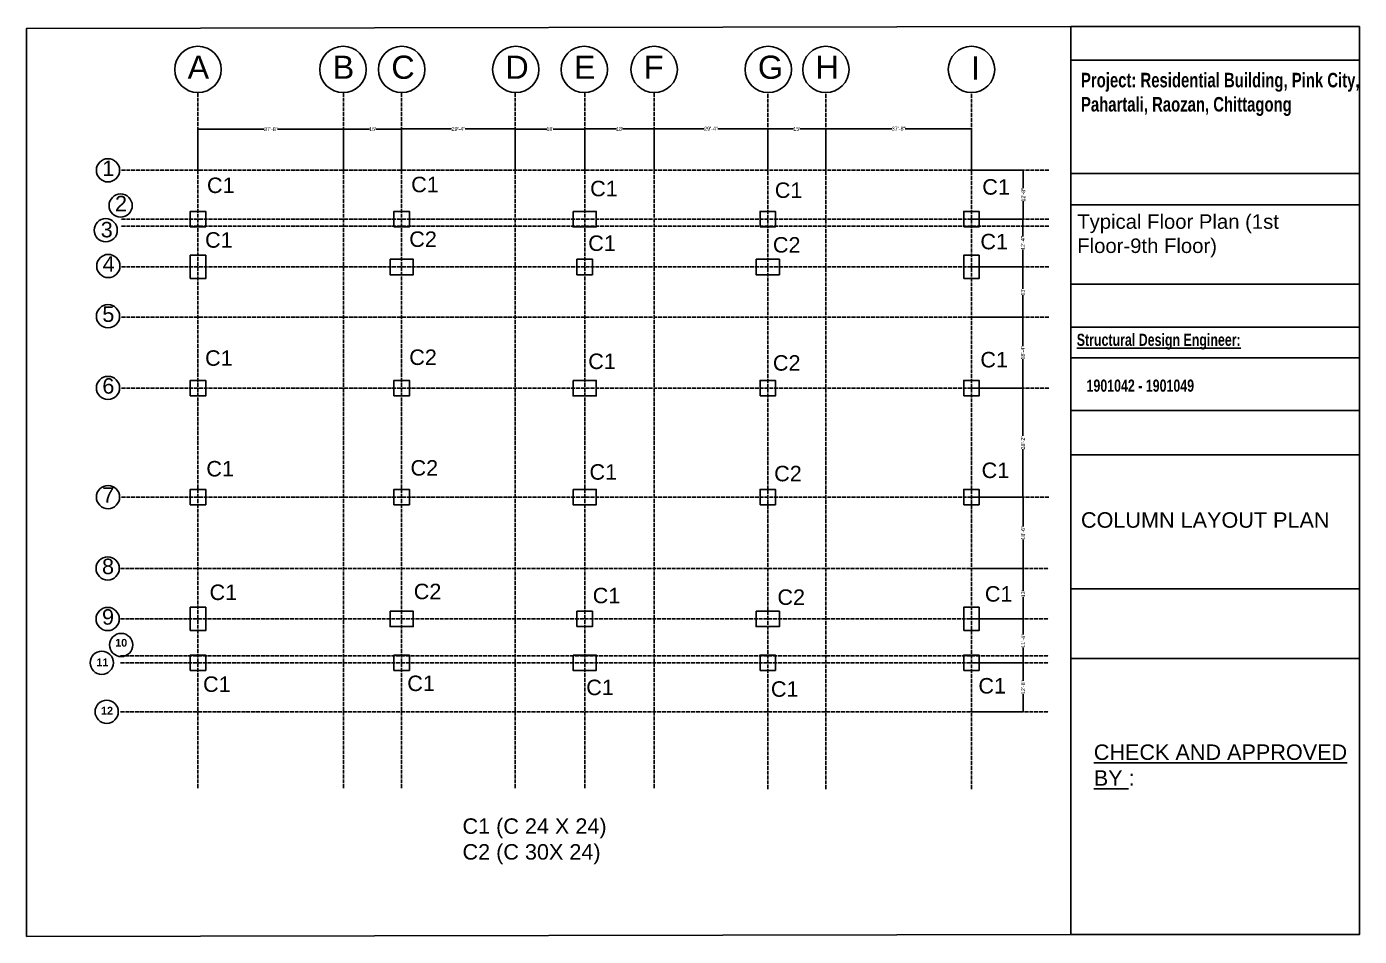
# Model space of a CAD drawing. Header units: inches. Extents: x 2674 to 28325, y -8016 to 21827.
# Drawn here: x 15329 to 19465, y 13824 to 16646 of the extents above; entities that cross this region are included whole.
import ezdxf

# ---------------------------------------------------------------- set-up
doc = ezdxf.new("R2010")
doc.units = ezdxf.units.IN
doc.header["$MEASUREMENT"] = 0
doc.linetypes.add('ACAD_ISO02W100', pattern=[15, 12, -3])
doc.layers.add('Grid', color=7, linetype='ACAD_ISO02W100', lineweight=25)
doc.styles.get("Standard").update_dxf_attribs({"font": 'arial.ttf', "height": 12})
doc.dimstyles.get("Standard").update_dxf_attribs({"dimtxt": 12, "dimasz": 0.18, "dimexe": 0.18, "dimexo": 0.0625, "dimgap": 0.09, "dimtad": 0, "dimtoh": 1, "dimdec": 0, "dimzin": 0, "dimdsep": 46, "dimlunit": 3, "dimtxsty": 'Standard', "dimcen": 0.09, "dimadec": 0, "dimazin": 0, "dimtfac": 1, "dimtdec": 0, "dimtofl": 0, "dimtmove": 0, "dimatfit": 3, "dimfxl": 1, "dimtolj": 1, "dimtzin": 0, "dimarcsym": 0})

# ---------------------------------------------------------------- blocks, each defined once
blk = doc.blocks.new('*D288')
at = {"color": 0, "lineweight": -2, "transparency": 16777216}
for p, q in [((15860.8, 16200.6), (15860.8, 16328.1)), ((15861, 16327.9), (16066.1, 16327.9)), ((16312.7, 16327.9), (16107.5, 16327.9)), ((16312.8, 16200.6), (16312.8, 16328.1))]:
    blk.add_line(p, q, dxfattribs=at)
at = {"color": 0, "transparency": 16777216}
for points in [[(15861, 16327.9), (15861, 16327.9), (15860.8, 16327.9)], [(16312.7, 16327.9), (16312.7, 16327.9), (16312.8, 16327.9)]]:
    blk.add_solid(points, dxfattribs=at)
at = {"layer": 'Defpoints', "color": 0, "transparency": 16777216}
for p in [(16312.8, 16327.9), (15860.8, 16200.5), (16312.8, 16200.5)]:
    blk.add_point(p, dxfattribs=at)
at = {"color": 0, "transparency": 16777216, "insert": (16086.8, 16327.9), "char_height": 12, "attachment_point": 5}
blk.add_mtext('\\A1;37\'-8"', dxfattribs=at)
blk = doc.blocks.new('*D289')
at = {"color": 0, "lineweight": -2, "transparency": 16777216}
for p, q in [((16312.8, 16200.6), (16312.8, 16328.1)), ((16313, 16327.9), (16393.1, 16327.9)), ((16492.7, 16327.9), (16412.5, 16327.9)), ((16492.8, 16200.6), (16492.8, 16328.1))]:
    blk.add_line(p, q, dxfattribs=at)
at = {"color": 0, "transparency": 16777216}
for points in [[(16313, 16327.9), (16313, 16327.9), (16312.8, 16327.9)], [(16492.7, 16327.9), (16492.7, 16327.9), (16492.8, 16327.9)]]:
    blk.add_solid(points, dxfattribs=at)
at = {"layer": 'Defpoints', "color": 0, "transparency": 16777216}
for p in [(16492.8, 16327.9), (16312.8, 16200.5), (16492.8, 16200.5)]:
    blk.add_point(p, dxfattribs=at)
at = {"color": 0, "transparency": 16777216, "insert": (16402.8, 16327.9), "char_height": 12, "attachment_point": 5}
blk.add_mtext("\\A1;15'", dxfattribs=at)
blk = doc.blocks.new('*D290')
at = {"color": 0, "lineweight": -2, "transparency": 16777216}
for p, q in [((16492.8, 16200.6), (16492.8, 16328.9)), ((16493, 16328.7), (16648, 16328.7)), ((16844.7, 16328.7), (16689.6, 16328.7)), ((16844.8, 16200.6), (16844.8, 16328.9))]:
    blk.add_line(p, q, dxfattribs=at)
at = {"color": 0, "transparency": 16777216}
for points in [[(16493, 16328.7), (16493, 16328.6), (16492.8, 16328.7)], [(16844.7, 16328.7), (16844.7, 16328.6), (16844.8, 16328.7)]]:
    blk.add_solid(points, dxfattribs=at)
at = {"layer": 'Defpoints', "color": 0, "transparency": 16777216}
for p in [(16844.8, 16328.7), (16492.8, 16200.5), (16844.8, 16200.5)]:
    blk.add_point(p, dxfattribs=at)
at = {"color": 0, "transparency": 16777216, "insert": (16668.8, 16328.7), "char_height": 12, "attachment_point": 5}
blk.add_mtext('\\A1;29\'-4"', dxfattribs=at)
blk = doc.blocks.new('*D291')
at = {"color": 0, "lineweight": -2, "transparency": 16777216}
for p, q in [((16844.8, 16200.6), (16844.8, 16328.1)), ((16845, 16327.9), (16943.1, 16327.9)), ((17060.7, 16327.9), (16962.5, 16327.9)), ((17060.8, 16200.6), (17060.8, 16328.1))]:
    blk.add_line(p, q, dxfattribs=at)
at = {"color": 0, "transparency": 16777216}
for points in [[(16845, 16327.9), (16845, 16327.9), (16844.8, 16327.9)], [(17060.7, 16327.9), (17060.7, 16327.9), (17060.8, 16327.9)]]:
    blk.add_solid(points, dxfattribs=at)
at = {"layer": 'Defpoints', "color": 0, "transparency": 16777216}
for p in [(17060.8, 16327.9), (16844.8, 16200.5), (17060.8, 16200.5)]:
    blk.add_point(p, dxfattribs=at)
at = {"color": 0, "transparency": 16777216, "insert": (16952.8, 16327.9), "char_height": 12, "attachment_point": 5}
blk.add_mtext("\\A1;18'", dxfattribs=at)
blk = doc.blocks.new('*D292')
at = {"color": 0, "lineweight": -2, "transparency": 16777216}
for p, q in [((17060.8, 16200.6), (17060.8, 16328.9)), ((17061, 16328.7), (17159.1, 16328.7)), ((17276.7, 16328.7), (17178.5, 16328.7)), ((17276.8, 16200.6), (17276.8, 16328.9))]:
    blk.add_line(p, q, dxfattribs=at)
at = {"color": 0, "transparency": 16777216}
for points in [[(17061, 16328.7), (17061, 16328.6), (17060.8, 16328.7)], [(17276.7, 16328.7), (17276.7, 16328.6), (17276.8, 16328.7)]]:
    blk.add_solid(points, dxfattribs=at)
at = {"layer": 'Defpoints', "color": 0, "transparency": 16777216}
for p in [(17276.8, 16328.7), (17060.8, 16200.5), (17276.8, 16200.5)]:
    blk.add_point(p, dxfattribs=at)
at = {"color": 0, "transparency": 16777216, "insert": (17168.8, 16328.7), "char_height": 12, "attachment_point": 5}
blk.add_mtext("\\A1;18'", dxfattribs=at)
blk = doc.blocks.new('*D293')
at = {"color": 0, "lineweight": -2, "transparency": 16777216}
for p, q in [((17276.8, 16200.6), (17276.8, 16329.6)), ((17277, 16329.4), (17432, 16329.4)), ((17628.7, 16329.4), (17473.6, 16329.4)), ((17628.8, 16200.6), (17628.8, 16329.6))]:
    blk.add_line(p, q, dxfattribs=at)
at = {"color": 0, "transparency": 16777216}
for points in [[(17277, 16329.5), (17277, 16329.4), (17276.8, 16329.4)], [(17628.7, 16329.5), (17628.7, 16329.4), (17628.8, 16329.4)]]:
    blk.add_solid(points, dxfattribs=at)
at = {"layer": 'Defpoints', "color": 0, "transparency": 16777216}
for p in [(17628.8, 16329.4), (17276.8, 16200.5), (17628.8, 16200.5)]:
    blk.add_point(p, dxfattribs=at)
at = {"color": 0, "transparency": 16777216, "insert": (17452.8, 16329.4), "char_height": 12, "attachment_point": 5}
blk.add_mtext('\\A1;29\'-4"', dxfattribs=at)
blk = doc.blocks.new('*D294')
at = {"color": 0, "lineweight": -2, "transparency": 16777216}
for p, q in [((17628.8, 16200.6), (17628.8, 16328.9)), ((17629, 16328.7), (17709.1, 16328.7)), ((17808.7, 16328.7), (17728.5, 16328.7)), ((17808.8, 16200.6), (17808.8, 16328.9))]:
    blk.add_line(p, q, dxfattribs=at)
at = {"color": 0, "transparency": 16777216}
for points in [[(17629, 16328.7), (17629, 16328.6), (17628.8, 16328.7)], [(17808.7, 16328.7), (17808.7, 16328.6), (17808.8, 16328.7)]]:
    blk.add_solid(points, dxfattribs=at)
at = {"layer": 'Defpoints', "color": 0, "transparency": 16777216}
for p in [(17808.8, 16328.7), (17628.8, 16200.5), (17808.8, 16200.5)]:
    blk.add_point(p, dxfattribs=at)
at = {"color": 0, "transparency": 16777216, "insert": (17718.8, 16328.7), "char_height": 12, "attachment_point": 5}
blk.add_mtext("\\A1;15'", dxfattribs=at)
blk = doc.blocks.new('*D295')
at = {"color": 0, "lineweight": -2, "transparency": 16777216}
for p, q in [((17808.8, 16200.6), (17808.8, 16329.6)), ((17809, 16329.4), (18014.1, 16329.4)), ((18260.7, 16329.4), (18055.5, 16329.4)), ((18260.8, 16200.6), (18260.8, 16329.6))]:
    blk.add_line(p, q, dxfattribs=at)
at = {"color": 0, "transparency": 16777216}
for points in [[(17809, 16329.5), (17809, 16329.4), (17808.8, 16329.4)], [(18260.7, 16329.5), (18260.7, 16329.4), (18260.8, 16329.4)]]:
    blk.add_solid(points, dxfattribs=at)
at = {"layer": 'Defpoints', "color": 0, "transparency": 16777216}
for p in [(18260.8, 16329.4), (17808.8, 16200.5), (18260.8, 16200.5)]:
    blk.add_point(p, dxfattribs=at)
at = {"color": 0, "transparency": 16777216, "insert": (18034.8, 16329.4), "char_height": 12, "attachment_point": 5}
blk.add_mtext('\\A1;37\'-8"', dxfattribs=at)
blk = doc.blocks.new('*D286')
at = {"color": 0, "lineweight": -2, "transparency": 16777216}
for p, q in [((18260.9, 16200.5), (18421.9, 16200.5)), ((18421.7, 16200.4), (18421.7, 16144.7)), ((18421.7, 16048.7), (18421.7, 16104.4)), ((18260.9, 16048.5), (18421.9, 16048.5))]:
    blk.add_line(p, q, dxfattribs=at)
at = {"color": 0, "transparency": 16777216}
for points in [[(18421.7, 16200.4), (18421.7, 16200.4), (18421.7, 16200.5)], [(18421.7, 16048.7), (18421.7, 16048.7), (18421.7, 16048.5)]]:
    blk.add_solid(points, dxfattribs=at)
at = {"layer": 'Defpoints', "color": 0, "transparency": 16777216}
for p in [(18260.8, 16200.5), (18260.8, 16048.5), (18421.7, 16048.5)]:
    blk.add_point(p, dxfattribs=at)
at = {"color": 0, "transparency": 16777216, "insert": (18421.7, 16124.5), "char_height": 12, "attachment_point": 5, "rotation": 90}
blk.add_mtext('\\A1;12\'-8"', dxfattribs=at)
blk = doc.blocks.new('*D296')
at = {"color": 0, "lineweight": -2, "transparency": 16777216}
for p, q in [((18260.9, 16048.5), (18420.4, 16048.5)), ((18420.2, 16048.4), (18420.2, 15994.7)), ((18420.2, 15900.7), (18420.2, 15954.4)), ((18260.9, 15900.5), (18420.4, 15900.5))]:
    blk.add_line(p, q, dxfattribs=at)
at = {"color": 0, "transparency": 16777216}
for points in [[(18420.2, 16048.4), (18420.2, 16048.4), (18420.2, 16048.5)], [(18420.2, 15900.7), (18420.2, 15900.7), (18420.2, 15900.5)]]:
    blk.add_solid(points, dxfattribs=at)
at = {"layer": 'Defpoints', "color": 0, "transparency": 16777216}
for p in [(18260.8, 16048.5), (18260.8, 15900.5), (18420.2, 15900.5)]:
    blk.add_point(p, dxfattribs=at)
at = {"color": 0, "transparency": 16777216, "insert": (18420.2, 15974.5), "char_height": 12, "attachment_point": 5, "rotation": 90}
blk.add_mtext('\\A1;12\'-4"', dxfattribs=at)
blk = doc.blocks.new('*D297')
at = {"color": 0, "lineweight": -2, "transparency": 16777216}
for p, q in [((18260.9, 15900.5), (18420.7, 15900.5)), ((18420.5, 15900.4), (18420.5, 15832.2)), ((18420.5, 15744.7), (18420.5, 15812.8)), ((18260.9, 15744.5), (18420.7, 15744.5))]:
    blk.add_line(p, q, dxfattribs=at)
at = {"color": 0, "transparency": 16777216}
for points in [[(18420.5, 15900.4), (18420.6, 15900.4), (18420.5, 15900.5)], [(18420.5, 15744.7), (18420.6, 15744.7), (18420.5, 15744.5)]]:
    blk.add_solid(points, dxfattribs=at)
at = {"layer": 'Defpoints', "color": 0, "transparency": 16777216}
for p in [(18260.8, 15900.5), (18260.8, 15744.5), (18420.5, 15744.5)]:
    blk.add_point(p, dxfattribs=at)
at = {"color": 0, "transparency": 16777216, "insert": (18420.5, 15822.5), "char_height": 12, "attachment_point": 5, "rotation": 90}
blk.add_mtext("\\A1;13'", dxfattribs=at)
blk = doc.blocks.new('*D298')
at = {"color": 0, "lineweight": -2, "transparency": 16777216}
for p, q in [((18260.9, 15744.5), (18420.7, 15744.5)), ((18420.5, 15744.4), (18420.5, 15654.7)), ((18420.5, 15524.7), (18420.5, 15614.4)), ((18260.9, 15524.5), (18420.7, 15524.5))]:
    blk.add_line(p, q, dxfattribs=at)
at = {"color": 0, "transparency": 16777216}
for points in [[(18420.5, 15744.4), (18420.5, 15744.4), (18420.5, 15744.5)], [(18420.5, 15524.7), (18420.5, 15524.7), (18420.5, 15524.5)]]:
    blk.add_solid(points, dxfattribs=at)
at = {"layer": 'Defpoints', "color": 0, "transparency": 16777216}
for p in [(18260.8, 15744.5), (18260.8, 15524.5), (18420.5, 15524.5)]:
    blk.add_point(p, dxfattribs=at)
at = {"color": 0, "transparency": 16777216, "insert": (18420.5, 15634.5), "char_height": 12, "attachment_point": 5, "rotation": 90}
blk.add_mtext('\\A1;18\'-4"', dxfattribs=at)
blk = doc.blocks.new('*D299')
at = {"color": 0, "lineweight": -2, "transparency": 16777216}
for p, q in [((18260.9, 15524.5), (18421, 15524.5)), ((18420.8, 15524.4), (18420.8, 15376.3)), ((18420.8, 15186.7), (18420.8, 15334.7)), ((18260.9, 15186.5), (18421, 15186.5))]:
    blk.add_line(p, q, dxfattribs=at)
at = {"color": 0, "transparency": 16777216}
for points in [[(18420.8, 15524.4), (18420.9, 15524.4), (18420.8, 15524.5)], [(18420.8, 15186.7), (18420.9, 15186.7), (18420.8, 15186.5)]]:
    blk.add_solid(points, dxfattribs=at)
at = {"layer": 'Defpoints', "color": 0, "transparency": 16777216}
for p in [(18260.8, 15524.5), (18260.8, 15186.5), (18420.8, 15186.5)]:
    blk.add_point(p, dxfattribs=at)
at = {"color": 0, "transparency": 16777216, "insert": (18420.8, 15355.5), "char_height": 12, "attachment_point": 5, "rotation": 90}
blk.add_mtext('\\A1;28\'-2"', dxfattribs=at)
blk = doc.blocks.new('*D300')
at = {"color": 0, "lineweight": -2, "transparency": 16777216}
for p, q in [((18260.9, 15186.5), (18421.4, 15186.5)), ((18421.2, 15186.4), (18421.2, 15095.7)), ((18421.2, 14964.7), (18421.2, 15055.4)), ((18260.9, 14964.5), (18421.4, 14964.5))]:
    blk.add_line(p, q, dxfattribs=at)
at = {"color": 0, "transparency": 16777216}
for points in [[(18421.2, 15186.4), (18421.2, 15186.4), (18421.2, 15186.5)], [(18421.2, 14964.7), (18421.2, 14964.7), (18421.2, 14964.5)]]:
    blk.add_solid(points, dxfattribs=at)
at = {"layer": 'Defpoints', "color": 0, "transparency": 16777216}
for p in [(18260.8, 15186.5), (18260.8, 14964.5), (18421.2, 14964.5)]:
    blk.add_point(p, dxfattribs=at)
at = {"color": 0, "transparency": 16777216, "insert": (18421.2, 15075.5), "char_height": 12, "attachment_point": 5, "rotation": 90}
blk.add_mtext('\\A1;18\'-6"', dxfattribs=at)
blk = doc.blocks.new('*D301')
at = {"color": 0, "lineweight": -2, "transparency": 16777216}
for p, q in [((18260.9, 14964.5), (18421.4, 14964.5)), ((18421.3, 14964.4), (18421.3, 14896.2)), ((18421.3, 14808.7), (18421.3, 14876.8)), ((18260.9, 14808.5), (18421.4, 14808.5))]:
    blk.add_line(p, q, dxfattribs=at)
at = {"color": 0, "transparency": 16777216}
for points in [[(18421.2, 14964.4), (18421.3, 14964.4), (18421.3, 14964.5)], [(18421.2, 14808.7), (18421.3, 14808.7), (18421.3, 14808.5)]]:
    blk.add_solid(points, dxfattribs=at)
at = {"layer": 'Defpoints', "color": 0, "transparency": 16777216}
for p in [(18260.8, 14964.5), (18260.8, 14808.5), (18421.3, 14808.5)]:
    blk.add_point(p, dxfattribs=at)
at = {"color": 0, "transparency": 16777216, "insert": (18421.3, 14886.5), "char_height": 12, "attachment_point": 5, "rotation": 90}
blk.add_mtext("\\A1;13'", dxfattribs=at)
blk = doc.blocks.new('*D287')
at = {"color": 0, "lineweight": -2, "transparency": 16777216}
for p, q in [((18260.9, 14808.5), (18421.4, 14808.5)), ((18421.3, 14808.4), (18421.3, 14760.7)), ((18421.3, 14672.7), (18421.3, 14720.4)), ((18260.9, 14672.5), (18421.4, 14672.5))]:
    blk.add_line(p, q, dxfattribs=at)
at = {"color": 0, "transparency": 16777216}
for points in [[(18421.2, 14808.4), (18421.3, 14808.4), (18421.3, 14808.5)], [(18421.2, 14672.7), (18421.3, 14672.7), (18421.3, 14672.5)]]:
    blk.add_solid(points, dxfattribs=at)
at = {"layer": 'Defpoints', "color": 0, "transparency": 16777216}
for p in [(18260.8, 14808.5), (18260.8, 14672.5), (18421.3, 14672.5)]:
    blk.add_point(p, dxfattribs=at)
at = {"color": 0, "transparency": 16777216, "insert": (18421.3, 14740.5), "char_height": 12, "attachment_point": 5, "rotation": 90}
blk.add_mtext('\\A1;11\'-4"', dxfattribs=at)
blk = doc.blocks.new('*D302')
at = {"color": 0, "lineweight": -2, "transparency": 16777216}
for p, q in [((18260.9, 14672.5), (18421.4, 14672.5)), ((18421.3, 14672.4), (18421.3, 14616.7)), ((18421.3, 14520.7), (18421.3, 14576.4)), ((18260.9, 14520.5), (18421.4, 14520.5))]:
    blk.add_line(p, q, dxfattribs=at)
at = {"color": 0, "transparency": 16777216}
for points in [[(18421.2, 14672.4), (18421.3, 14672.4), (18421.3, 14672.5)], [(18421.2, 14520.7), (18421.3, 14520.7), (18421.3, 14520.5)]]:
    blk.add_solid(points, dxfattribs=at)
at = {"layer": 'Defpoints', "color": 0, "transparency": 16777216}
for p in [(18260.8, 14672.5), (18260.8, 14520.5), (18421.3, 14520.5)]:
    blk.add_point(p, dxfattribs=at)
at = {"color": 0, "transparency": 16777216, "insert": (18421.3, 14596.5), "char_height": 12, "attachment_point": 5, "rotation": 90}
blk.add_mtext('\\A1;12\'-8"', dxfattribs=at)

msp = doc.modelspace()

# ---------------------------------------------------------------- linework, layer by layer
for p, q in [((18569.67, 16542.17), (19464.53, 16542.17)), ((18569.67, 16190.68), (19464.53, 16190.68)), ((18569.67, 16093.6), (19464.53, 16093.6)), ((18569.67, 15847.25), (19464.53, 15847.25)), ((18569.67, 15713.7), (19464.53, 15713.7)), ((18569.67, 15618.62), (19464.53, 15618.62)), ((18569.67, 15455.44), (19464.53, 15455.44)), ((18569.67, 15317.8), (19464.53, 15317.8)), ((18569.67, 14901.88), (19464.53, 14901.88)), ((18569.67, 14685.7), (19464.53, 14685.7))]:
    msp.add_line(p, q)
for points in [[(18569.67, 13829.01), (15329.19, 13823.8), (15329.19, 16640.76), (18569.67, 16645.97)], [(18569.67, 16645.97), (19464.53, 16645.97), (19464.53, 13829.01), (18569.67, 13829.01)], [(15836.83, 16024.54), (15884.83, 16024.54), (15884.83, 16072.54), (15836.83, 16072.54)], [(16468.83, 16024.54), (16516.83, 16024.54), (16516.83, 16072.54), (16468.83, 16072.54)], [(17024.83, 16072.54), (17024.83, 16024.54), (17096.83, 16024.54), (17096.83, 16072.54)], [(17604.83, 16024.54), (17652.83, 16024.54), (17652.83, 16072.54), (17604.83, 16072.54)], [(18236.83, 16024.54), (18284.83, 16024.54), (18284.83, 16072.54), (18236.83, 16072.54)], [(15836.83, 15864.54), (15884.83, 15864.54), (15884.83, 15936.54), (15836.83, 15936.54)], [(16456.83, 15924.54), (16456.83, 15876.54), (16528.83, 15876.54), (16528.83, 15924.54)], [(17036.83, 15876.54), (17084.83, 15876.54), (17084.83, 15924.54), (17036.83, 15924.54)], [(17592.83, 15924.54), (17592.83, 15876.54), (17664.83, 15876.54), (17664.83, 15924.54)], [(18236.83, 15864.54), (18284.83, 15864.54), (18284.83, 15936.54), (18236.83, 15936.54)], [(15836.83, 15500.54), (15884.83, 15500.54), (15884.83, 15548.54), (15836.83, 15548.54)], [(16468.83, 15500.54), (16516.83, 15500.54), (16516.83, 15548.54), (16468.83, 15548.54)], [(17024.83, 15548.54), (17024.83, 15500.54), (17096.83, 15500.54), (17096.83, 15548.54)], [(17604.83, 15500.54), (17652.83, 15500.54), (17652.83, 15548.54), (17604.83, 15548.54)], [(18236.83, 15500.54), (18284.83, 15500.54), (18284.83, 15548.54), (18236.83, 15548.54)], [(15836.83, 15162.54), (15884.83, 15162.54), (15884.83, 15210.54), (15836.83, 15210.54)], [(16468.83, 15162.54), (16516.83, 15162.54), (16516.83, 15210.54), (16468.83, 15210.54)], [(17024.83, 15210.54), (17024.83, 15162.54), (17096.83, 15162.54), (17096.83, 15210.54)], [(17604.83, 15162.54), (17652.83, 15162.54), (17652.83, 15210.54), (17604.83, 15210.54)], [(18236.83, 15162.54), (18284.83, 15162.54), (18284.83, 15210.54), (18236.83, 15210.54)], [(15836.83, 14772.54), (15884.83, 14772.54), (15884.83, 14844.54), (15836.83, 14844.54)], [(16456.83, 14832.54), (16456.83, 14784.54), (16528.83, 14784.54), (16528.83, 14832.54)], [(17036.83, 14784.54), (17084.83, 14784.54), (17084.83, 14832.54), (17036.83, 14832.54)], [(17592.83, 14832.54), (17592.83, 14784.54), (17664.83, 14784.54), (17664.83, 14832.54)], [(18236.83, 14772.54), (18284.83, 14772.54), (18284.83, 14844.54), (18236.83, 14844.54)], [(15836.83, 14648.54), (15884.83, 14648.54), (15884.83, 14696.54), (15836.83, 14696.54)], [(16468.83, 14648.54), (16516.83, 14648.54), (16516.83, 14696.54), (16468.83, 14696.54)], [(17024.83, 14696.54), (17024.83, 14648.54), (17096.83, 14648.54), (17096.83, 14696.54)], [(17604.83, 14648.54), (17652.83, 14648.54), (17652.83, 14696.54), (17604.83, 14696.54)], [(18236.83, 14648.54), (18284.83, 14648.54), (18284.83, 14696.54), (18236.83, 14696.54)]]:
    msp.add_lwpolyline(points, close=True)
for centre, radius in [((15860.83, 16513.33), 72), ((16310.93, 16513.33), 72), ((16492.96, 16513.33), 72), ((16846.8, 16513.33), 72), ((17059.51, 16513.33), 72), ((17276.31, 16513.33), 72), ((17630.45, 16513.33), 72), ((17809.22, 16513.33), 72), ((18261.15, 16513.33), 72), ((15581.58, 16200.33), 36), ((15620.83, 16090.86), 36), ((15574.53, 16014.35), 36), ((15582.6, 15903.35), 36), ((15581.59, 15747.59), 36), ((15581.59, 15525.11), 36), ((15581.62, 15186.6), 36), ((15580.6, 14965.14), 36), ((15580.6, 14808.37), 36), ((15622.48, 14727.75), 36), ((15562.22, 14672.64), 36), ((15577.54, 14520.58), 36)]:
    msp.add_circle(centre, radius)
at = {"layer": 'Grid', "linetype": 'ACAD_ISO02W100'}
msp.add_line((15860.83, 16440.54), (15860.83, 14280.54), dxfattribs=at)
at = {"layer": 'Grid'}
for p, q in [((16312.83, 16440.54), (16312.83, 14280.54)), ((16492.83, 16440.54), (16492.83, 14280.54)), ((16844.83, 16440.54), (16844.83, 14280.54)), ((17060.83, 16440.54), (17060.83, 14280.54)), ((17276.83, 16440.54), (17276.83, 14280.54)), ((17628.83, 14280.54), (17628.83, 16440.54)), ((17808.83, 14280.54), (17808.83, 16440.54)), ((18260.83, 14280.54), (18260.83, 16440.54)), ((18500.83, 16200.54), (15620.83, 16200.54)), ((18500.83, 16048.54), (15620.83, 16048.54)), ((18500.83, 16026.54), (15620.83, 16026.54)), ((18500.83, 15900.54), (15620.83, 15900.54)), ((18500.83, 15744.54), (15620.83, 15744.54)), ((18500.83, 15524.54), (15620.83, 15524.54)), ((18500.83, 15186.54), (15620.83, 15186.54)), ((15620.83, 14964.54), (18500.83, 14964.54)), ((15620.83, 14808.54), (18500.83, 14808.54)), ((15620.83, 14694.54), (18500.83, 14694.54)), ((15620.83, 14672.54), (18500.83, 14672.54)), ((15620.83, 14520.54), (18500.83, 14520.54))]:
    msp.add_line(p, q, dxfattribs=at)

# ---------------------------------------------------------------- texts
at = {"attachment_point": 1}
for s, width, gutter_width, heights, insert, char_height in [('A', 1524.4735, 341.51, [169.16], (15828.53, 16556.11), 72), ('B', 1524.4735, 341.51, [169.16], (16278.63, 16556.11), 72), ('C', 1524.4735, 341.51, [169.16], (16460.66, 16556.11), 72), ('D', 1524.4735, 341.51, [169.16], (16814.5, 16556.11), 72), ('E', 1524.4735, 341.51, [169.16], (17027.21, 16556.11), 72), ('F', 1524.4735, 341.51, [169.16], (17244.01, 16556.11), 72), ('G', 1524.4735, 341.51, [169.16], (17598.15, 16556.11), 72), ('H', 1524.4735, 341.51, [169.16], (17776.92, 16556.11), 72), ('I', 1524.4735, 341.51, [169.16], (18259.15, 16553.55), 72), ('1', 1524.4735, 341.51, [169.16], (15564.04, 16230.67), 48), ('C1', 333.9673, 240, [0], (15888.68, 16177.82), 48), ('C1', 333.9673, 240, [0], (16522.31, 16180.35), 48), ('C1', 333.9673, 240, [0], (18294.46, 16172.78), 48), ('C1', 333.9673, 240, [0], (17077.68, 16167.74), 48), ('C1', 333.9673, 240, [0], (17650.73, 16162.69), 48), ('2', 1524.4735, 341.51, [169.16], (15603.29, 16121.2), 48), ('3', 1524.4735, 341.51, [169.16], (15559.07, 16040.3), 48), ('C1', 333.9673, 240, [0], (15882.74, 16008.26), 48), ('C2', 333.9673, 240, [0], (16516.37, 16010.78), 48), ('C1', 333.9673, 240, [0], (18288.52, 16003.21), 48), ('C1', 333.9673, 240, [0], (17071.75, 15998.17), 48), ('C2', 333.9673, 240, [0], (17644.79, 15993.12), 48), ('4', 1524.4735, 341.51, [169.16], (15565.06, 15933.69), 48), ('5', 1524.4735, 341.51, [169.16], (15564.04, 15777.93), 48), ('C1', 333.9673, 240, [0], (15882.74, 15641.89), 48), ('C2', 333.9673, 240, [0], (16516.37, 15644.41), 48), ('C1', 333.9673, 240, [0], (17071.75, 15631.8), 48), ('C1', 333.9673, 240, [0], (18288.52, 15636.84), 48), ('C2', 333.9673, 240, [0], (17644.79, 15626.76), 48), ('6', 1524.4735, 341.51, [169.16], (15564.04, 15555.45), 48), ('C2', 333.9673, 240, [0], (16520.28, 15301.12), 48), ('C1', 333.9673, 240, [0], (15886.65, 15298.6), 48), ('C1', 333.9673, 240, [0], (17075.65, 15288.51), 48), ('C2', 333.9673, 240, [0], (17648.69, 15283.47), 48), ('C1', 333.9673, 240, [0], (18292.42, 15293.56), 48), ('7', 1524.4735, 341.51, [169.16], (15564.07, 15216.94), 48), ('COLUMN LAYOUT PLAN', 1004.862, 240, [0], (18600.71, 15139.45), 48), ('8', 1524.4735, 341.51, [169.16], (15563.05, 14995.48), 48), ('C1', 333.9673, 240, [0], (15896.74, 14915.21), 48), ('C2', 333.9673, 240, [0], (16530.37, 14917.74), 48), ('C1', 333.9673, 240, [0], (17085.75, 14905.12), 48), ('C2', 333.9673, 240, [0], (17658.79, 14900.08), 48), ('C1', 333.9673, 240, [0], (18302.52, 14910.17), 48), ('9', 1524.4735, 341.51, [169.16], (15563.06, 14838.72), 48), ('{\\fArial|b1|i0|c0|p34;10}', 1524.4735, 341.51, [169.16], (15603.89, 14746.56), 24), ('{\\fArial|b1|i0|c0|p34;11}', 1524.4735, 341.51, [169.16], (15545.75, 14685.81), 24), ('C1', 333.9673, 240, [0], (15876.55, 14630.2), 48), ('C1', 333.9673, 240, [0], (16510.18, 14632.72), 48), ('C1', 333.9673, 240, [0], (17065.55, 14620.11), 48), ('C1', 333.9673, 240, [0], (17638.6, 14615.06), 48), ('C1', 333.9673, 240, [0], (18282.32, 14625.15), 48), ('{\\fArial|b1|i0|c0|p34;12}', 1524.4735, 341.51, [169.16], (15560, 14535.9), 24), ('{\\LCHECK AND APPROVED \\PBY }:', 926.9107, 240, [191.7], (18640.54, 14419.17), 48), ('C1 (C 24 X 24)\\PC2 (C 30X 24)', 1004.862, 240, [0], (16681.62, 14189.83), 48)]:
    msp.add_mtext_dynamic_manual_height_columns(s, width=width, gutter_width=gutter_width, heights=heights, dxfattribs=dict(at, insert=insert, char_height=char_height))
for s, insert, char_height, width in [('{\\fSwis721 LtCn BT|b1|i0|c0|p34;Project: Residential Building, Pink City, Pahartali, Raozan, Chittagong}', (18600.75, 16502.74), 45.03114, 1000.1158), ('Typical Floor Plan (1st Floor-9th Floor)', (18589.22, 16063.88), 45.0311, 840.6448), ('{\\fSwis721 LtCn BT|b1|i0|c0|p34;\\LStructural Design Engineer:}', (18587.64, 15693.28), 37.5259, 485.5762), ('{\\fSwis721 LtCn BT|b1|i0|c0|p34;1901042 - 1901049}', (18618.02, 15551.01), 37.5259, 485.5762)]:
    msp.add_mtext(s, dxfattribs=dict(at, insert=insert, char_height=char_height, width=width))

# ---------------------------------------------------------------- dimensions: what is measured, and where the dimension line sits
for base, p1, p2, picture, middle in [((16312.83, 16327.91), (15860.83, 16200.54), (16312.83, 16200.54), '*D288', (16086.83, 16327.91)), ((16492.83, 16327.91), (16312.83, 16200.54), (16492.83, 16200.54), '*D289', (16402.83, 16327.91)), ((16844.83, 16328.67), (16492.83, 16200.54), (16844.83, 16200.54), '*D290', (16668.83, 16328.67)), ((17060.83, 16327.91), (16844.83, 16200.54), (17060.83, 16200.54), '*D291', (16952.83, 16327.91)), ((17276.83, 16328.67), (17060.83, 16200.54), (17276.83, 16200.54), '*D292', (17168.83, 16328.67)), ((17628.83, 16329.43), (17276.83, 16200.54), (17628.83, 16200.54), '*D293', (17452.83, 16329.43)), ((17808.83, 16328.67), (17628.83, 16200.54), (17808.83, 16200.54), '*D294', (17718.83, 16328.67)), ((18260.83, 16329.43), (17808.83, 16200.54), (18260.83, 16200.54), '*D295', (18034.83, 16329.43))]:
    dim = msp.add_linear_dim(base=base, p1=p1, p2=p2, dimstyle='Standard')
    dim.commit()
    dim.dimension.update_dxf_attribs({"geometry": picture, "text_midpoint": middle})
for base, p1, p2, picture, middle in [((18421.7, 16048.54), (18260.83, 16200.54), (18260.83, 16048.54), '*D286', (18421.7, 16124.54)), ((18420.18, 15900.54), (18260.83, 16048.54), (18260.83, 15900.54), '*D296', (18420.18, 15974.54)), ((18420.54, 15744.54), (18260.83, 15900.54), (18260.83, 15744.54), '*D297', (18420.54, 15822.54)), ((18420.48, 15524.54), (18260.83, 15744.54), (18260.83, 15524.54), '*D298', (18420.48, 15634.54)), ((18420.84, 15186.54), (18260.83, 15524.54), (18260.83, 15186.54), '*D299', (18420.84, 15355.54)), ((18421.2, 14964.54), (18260.83, 15186.54), (18260.83, 14964.54), '*D300', (18421.2, 15075.54)), ((18421.26, 14808.54), (18260.83, 14964.54), (18260.83, 14808.54), '*D301', (18421.26, 14886.54)), ((18421.26, 14672.54), (18260.83, 14808.54), (18260.83, 14672.54), '*D287', (18421.26, 14740.54)), ((18421.26, 14520.54), (18260.83, 14672.54), (18260.83, 14520.54), '*D302', (18421.26, 14596.54))]:
    dim = msp.add_linear_dim(base=base, p1=p1, p2=p2, angle=90, dimstyle='Standard')
    dim.commit()
    dim.dimension.update_dxf_attribs({"geometry": picture, "text_midpoint": middle})

doc.saveas('drawing.dxf')
